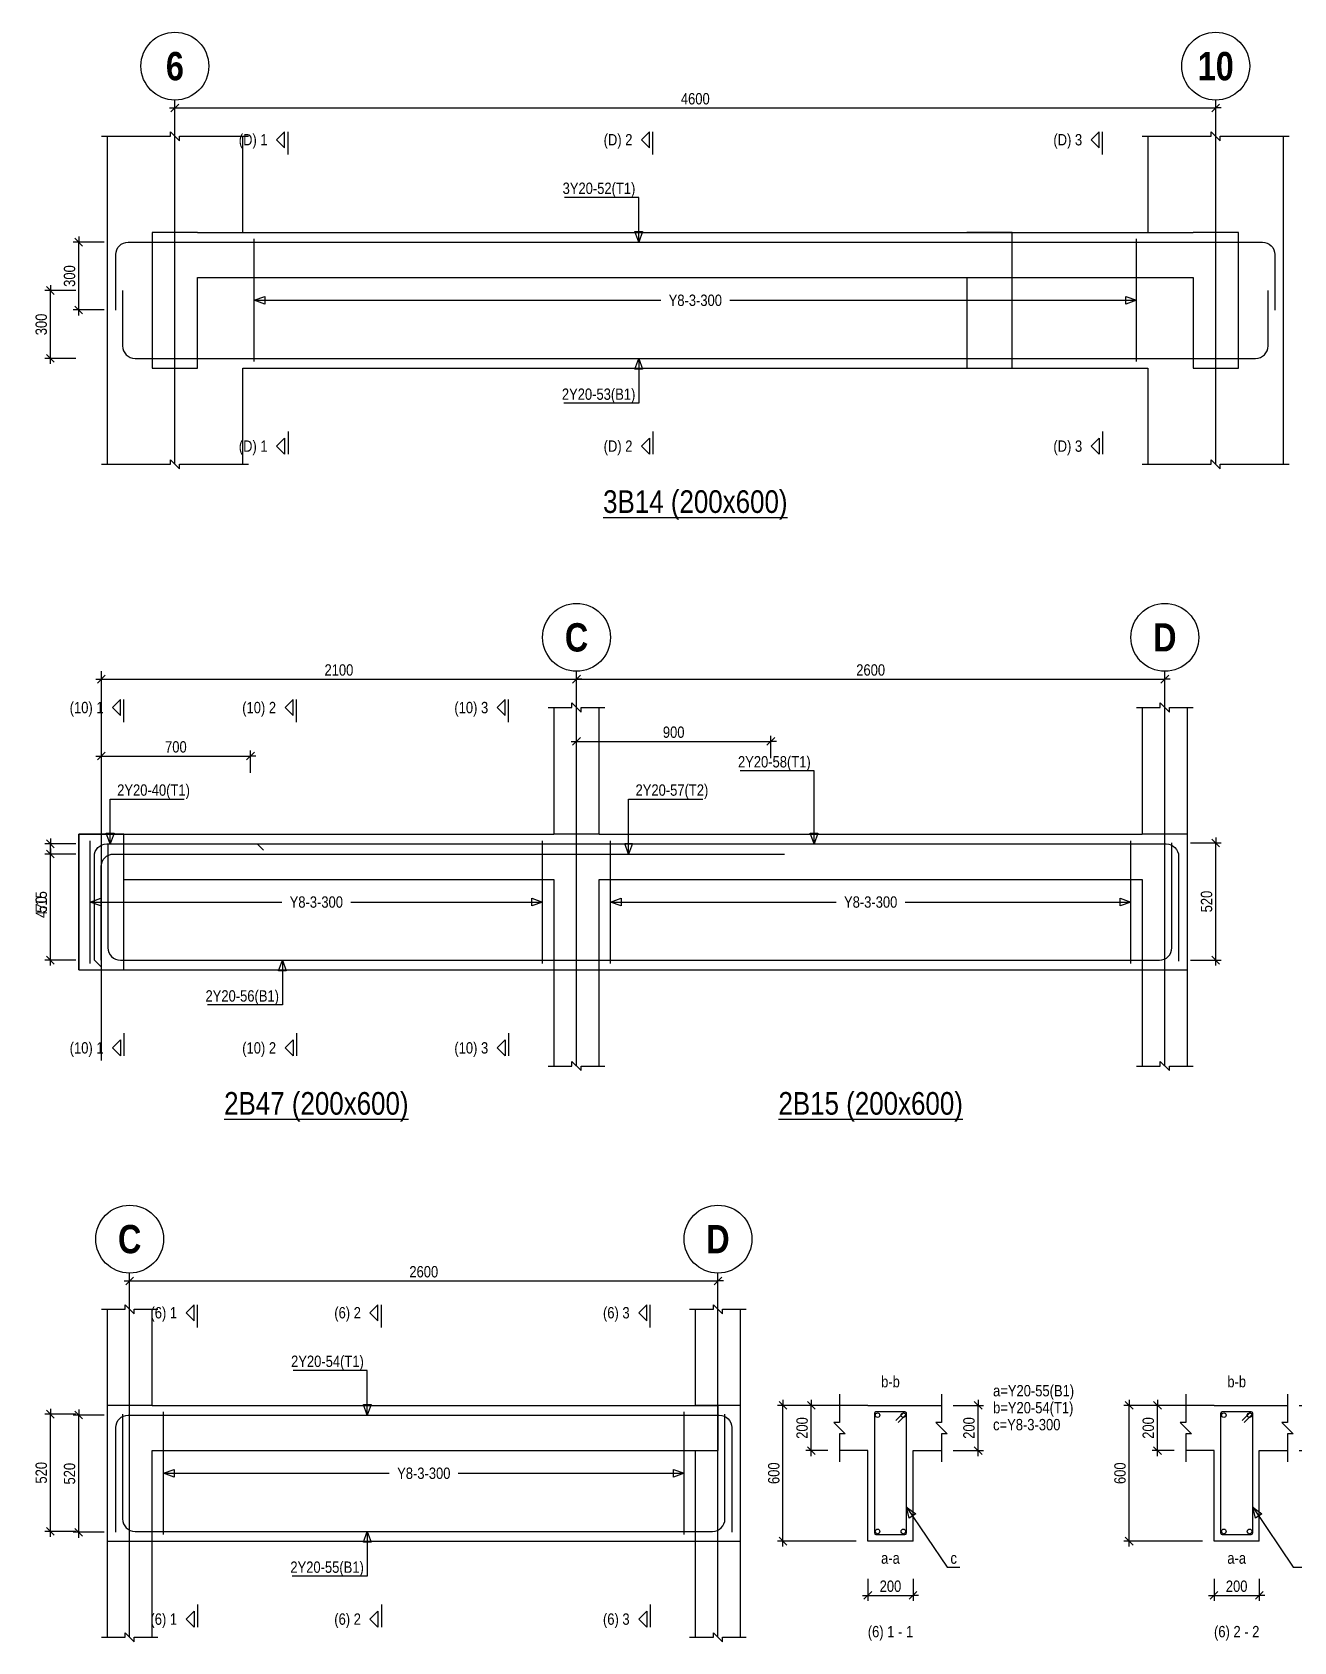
# Model space of a CAD drawing. Extents: x 0 to 206258, y -403073 to 0.
# Drawn here: x 12479 to 23630, y -278644 to -264414 of the extents above; entities that cross this region are included whole.
import ezdxf
from ezdxf.enums import TextEntityAlignment as Align
from ezdxf.lldxf.tags import DXFTag

# ---------------------------------------------------------------- set-up
doc = ezdxf.new("R2010")
doc.units = 0
doc.header["$LTSCALE"] = 1000
for name, color, linetype in [('Axis Circle(Dir 2)', 150, 'Continuous'), ('Axis Label(Dir 1)', 7, 'Continuous'), ('Axis Line(Dir 2)', 150, 'CENTER2'), ('Break Line', 5, 'Continuous'), ('Dimension Line', 5, 'Continuous'), ('Front Elevation Line', 40, 'Continuous'), ('Leader Line', 5, 'Continuous'), ('Link Line', 3, 'Continuous'), ('Rebar Kink', 4, 'Continuous'), ('Rebar Label', 6, 'Continuous'), ('Rebar Line', 7, 'Continuous'), ('Section Label', 1, 'Continuous'), ('Section Line', 1, 'Continuous'), ('Top Rebar Label', 6, 'Continuous'), ('Top Rebar Line', 7, 'Continuous')]:
    doc.layers.add(name, color=color, linetype=linetype)
for name, color, linetype, true_color in [('Back Elevation Line', 191, 'HIDDEN2', 0xd4aaff), ('Beam Label(D)', 94, 'Continuous', 0x008100), ('Beam Line(D)', 112, 'Continuous', 0x00bd5e), ('Link Label', 94, 'Continuous', 0x008100)]:
    doc.layers.add(name, color=color, linetype=linetype, true_color=true_color)
doc.styles.add('Axis Label(Dir 1)', font='ARIALNB.TTF', dxfattribs={"height": 250})
doc.styles.add('Beam Label(D)', font='ARIALN.TTF', dxfattribs={"height": 200})
doc.styles.add('Dimension Text', font='ARIALN.TTF', dxfattribs={"height": 100})
doc.styles.add('Link Label', font='ARIALN.TTF', dxfattribs={"height": 100})
doc.styles.add('Rebar Label', font='ARIALN.TTF', dxfattribs={"height": 100})
doc.styles.add('Section Label', font='ARIALN.TTF', dxfattribs={"height": 100})
doc.styles.add('Top Rebar Label', font='ARIALN.TTF', dxfattribs={"height": 100})
tags = doc.linetypes.add('CENTER2', pattern=[1.125, 0.75, -0.125, 0.125, -0.125]).pattern_tags.tags
tags[10:11] = [DXFTag(74, 4), DXFTag(75, 0), DXFTag(340, '0'), DXFTag(46, 0.0), DXFTag(50, 0.0), DXFTag(44, 0.0), DXFTag(45, 0.0)]
tags[8:9] = [DXFTag(74, 4), DXFTag(75, 0), DXFTag(340, '0'), DXFTag(46, 0.0), DXFTag(50, 0.0), DXFTag(44, 0.0), DXFTag(45, 0.0)]
tags[6:7] = [DXFTag(74, 4), DXFTag(75, 0), DXFTag(340, '0'), DXFTag(46, 0.0), DXFTag(50, 0.0), DXFTag(44, 0.0), DXFTag(45, 0.0)]
tags[4:5] = [DXFTag(74, 4), DXFTag(75, 0), DXFTag(340, '0'), DXFTag(46, 0.0), DXFTag(50, 0.0), DXFTag(44, 0.0), DXFTag(45, 0.0)]
tags = doc.linetypes.add('HIDDEN2', pattern=[0.1875, 0.125, -0.0625]).pattern_tags.tags
tags[6:7] = [DXFTag(74, 4), DXFTag(75, 0), DXFTag(340, '0'), DXFTag(46, 0.0), DXFTag(50, 0.0), DXFTag(44, 0.0), DXFTag(45, 0.0)]
tags[4:5] = [DXFTag(74, 4), DXFTag(75, 0), DXFTag(340, '0'), DXFTag(46, 0.0), DXFTag(50, 0.0), DXFTag(44, 0.0), DXFTag(45, 0.0)]
doc.dimstyles.new('BEAM', dxfattribs={"dimtxt": 100, "dimasz": 30, "dimexe": 48.3, "dimexo": 103.5, "dimgap": 30, "dimtad": 1, "dimtoh": 1, "dimdec": 1, "dimlfac": 0.5, "dimdsep": 46, "dimtxsty": 'Dimension Text', "dimblk": 'PCDIM_TICK', "dimcen": 0.09, "dimclrd": 5, "dimclre": 5, "dimclrt": 5, "dimadec": 1, "dimazin": 0, "dimtp": 1, "dimtm": 1, "dimtfac": 1, "dimtdec": 4, "dimtofl": 0, "dimtmove": 0, "dimatfit": 3, "dimfxl": 1, "dimtolj": 1, "dimtzin": 0, "dimarcsym": 0})

# ---------------------------------------------------------------- blocks, each defined once
blk = doc.blocks.new('PCDIM_TICK')
at = {"layer": 'Dimension Line', "color": 0, "transparency": 33554687}
for p, q in [((1.15, 1.15), (-1.15, -1.15)), ((1.61, 0), (0, 0))]:
    blk.add_line(p, q, dxfattribs=at)
blk = doc.blocks.new('*U3389')
at = {"layer": 'Dimension Line', "color": 5, "true_color": 0x0000ff, "transparency": 16777216}
for p, q in [((13115, -266270), (12842, -266270)), ((12890, -266870), (12890, -266270)), ((13115, -266870), (12842, -266870))]:
    blk.add_line(p, q, dxfattribs=at)
at = {"layer": 'Dimension Line', "color": 5, "true_color": 0x0000ff, "transparency": 16777216, "xscale": 30, "yscale": 30}
for p, rotation in [((12890, -266270), 89.99999999999447), ((12890, -266870), 269.9999999999834)]:
    blk.add_blockref('PCDIM_TICK', p, dxfattribs=dict(at, rotation=rotation))
at = {"layer": 'Dimension Line', "color": 5, "true_color": 0x0000ff, "transparency": 16777216, "insert": (12860, -266570), "char_height": 100, "width": 181.5, "attachment_point": 8, "rotation": 90, "style": 'Dimension Text'}
blk.add_mtext('300', dxfattribs=at)
blk = doc.blocks.new('*U3390')
at = {"layer": 'Dimension Line', "color": 5, "true_color": 0x0000ff, "transparency": 16777216}
for p, q in [((12865, -266698), (12592, -266698)), ((12640, -267298), (12640, -266698)), ((12865, -267298), (12592, -267298))]:
    blk.add_line(p, q, dxfattribs=at)
at = {"layer": 'Dimension Line', "color": 5, "true_color": 0x0000ff, "transparency": 16777216, "xscale": 30, "yscale": 30}
for p, rotation in [((12640, -266698), 89.99999999999447), ((12640, -267298), 269.9999999999834)]:
    blk.add_blockref('PCDIM_TICK', p, dxfattribs=dict(at, rotation=rotation))
at = {"layer": 'Dimension Line', "color": 5, "true_color": 0x0000ff, "transparency": 16777216, "insert": (12610, -266998), "char_height": 100, "width": 181.5, "attachment_point": 8, "rotation": 90, "style": 'Dimension Text'}
blk.add_mtext('300', dxfattribs=at)
blk = doc.blocks.new('*U3391')
at = {"layer": 'Dimension Line', "color": 5, "true_color": 0x0000ff, "transparency": 16777216}
for p, q in [((13740, -265231), (13740, -265036)), ((13740, -265084), (22940, -265084)), ((22940, -265231), (22940, -265036))]:
    blk.add_line(p, q, dxfattribs=at)
at = {"layer": 'Dimension Line', "color": 5, "true_color": 0x0000ff, "transparency": 16777216, "xscale": 30, "yscale": 30, "rotation": 180.0000000000004}
blk.add_blockref('PCDIM_TICK', (13740, -265084), dxfattribs=at)
at = {"layer": 'Dimension Line', "color": 5, "true_color": 0x0000ff, "transparency": 16777216, "xscale": 30, "yscale": 30}
blk.add_blockref('PCDIM_TICK', (22940, -265084), dxfattribs=at)
at = {"layer": 'Dimension Line', "color": 5, "true_color": 0x0000ff, "transparency": 16777216, "insert": (18340, -265054), "char_height": 100, "width": 249.2, "attachment_point": 8, "style": 'Dimension Text'}
blk.add_mtext('4600', dxfattribs=at)
blk = doc.blocks.new('*U3429')
at = {"layer": 'Dimension Line', "color": 5, "true_color": 0x0000ff, "transparency": 16777216}
for p, q in [((13090, -270961), (13090, -270766)), ((14408, -270961), (14408, -270766)), ((13090, -270814), (14408, -270814))]:
    blk.add_line(p, q, dxfattribs=at)
at = {"layer": 'Dimension Line', "color": 5, "true_color": 0x0000ff, "transparency": 16777216, "xscale": 30, "yscale": 30, "rotation": 180.0000000000004}
blk.add_blockref('PCDIM_TICK', (13090, -270814), dxfattribs=at)
at = {"layer": 'Dimension Line', "color": 5, "true_color": 0x0000ff, "transparency": 16777216, "xscale": 30, "yscale": 30}
blk.add_blockref('PCDIM_TICK', (14408, -270814), dxfattribs=at)
at = {"layer": 'Dimension Line', "color": 5, "true_color": 0x0000ff, "transparency": 16777216, "insert": (13749, -270784), "char_height": 100, "width": 180.83, "attachment_point": 8, "style": 'Dimension Text'}
blk.add_mtext('700', dxfattribs=at)
blk = doc.blocks.new('*U3430')
at = {"layer": 'Dimension Line', "color": 5, "true_color": 0x0000ff, "transparency": 16777216}
for p, q in [((12865, -271590), (12592, -271590)), ((12640, -272618), (12640, -271590)), ((12865, -272618), (12592, -272618))]:
    blk.add_line(p, q, dxfattribs=at)
at = {"layer": 'Dimension Line', "color": 5, "true_color": 0x0000ff, "transparency": 16777216, "xscale": 30, "yscale": 30}
for p, rotation in [((12640, -271590), 89.99999999999447), ((12640, -272618), 269.9999999999834)]:
    blk.add_blockref('PCDIM_TICK', p, dxfattribs=dict(at, rotation=rotation))
at = {"layer": 'Dimension Line', "color": 5, "true_color": 0x0000ff, "transparency": 16777216, "insert": (12610, -272104), "char_height": 100, "width": 182.37, "attachment_point": 8, "rotation": 90, "style": 'Dimension Text'}
blk.add_mtext('515', dxfattribs=at)
blk = doc.blocks.new('*U3431')
at = {"layer": 'Dimension Line', "color": 5, "true_color": 0x0000ff, "transparency": 16777216}
for p, q in [((13090, -270281), (13090, -270086)), ((13090, -270134), (17290, -270134)), ((17290, -270281), (17290, -270086))]:
    blk.add_line(p, q, dxfattribs=at)
at = {"layer": 'Dimension Line', "color": 5, "true_color": 0x0000ff, "transparency": 16777216, "xscale": 30, "yscale": 30, "rotation": 180.0000000000004}
blk.add_blockref('PCDIM_TICK', (13090, -270134), dxfattribs=at)
at = {"layer": 'Dimension Line', "color": 5, "true_color": 0x0000ff, "transparency": 16777216, "xscale": 30, "yscale": 30}
blk.add_blockref('PCDIM_TICK', (17290, -270134), dxfattribs=at)
at = {"layer": 'Dimension Line', "color": 5, "true_color": 0x0000ff, "transparency": 16777216, "insert": (15190, -270104), "char_height": 100, "width": 247.25, "attachment_point": 8, "style": 'Dimension Text'}
blk.add_mtext('2100', dxfattribs=at)
blk = doc.blocks.new('*U3441')
at = {"layer": 'Dimension Line', "color": 5, "true_color": 0x0000ff, "transparency": 16777216}
for p, q in [((17290, -270831), (17290, -270636)), ((19008, -270831), (19008, -270636)), ((17290, -270684), (19008, -270684))]:
    blk.add_line(p, q, dxfattribs=at)
at = {"layer": 'Dimension Line', "color": 5, "true_color": 0x0000ff, "transparency": 16777216, "xscale": 30, "yscale": 30, "rotation": 180.0000000000004}
blk.add_blockref('PCDIM_TICK', (17290, -270684), dxfattribs=at)
at = {"layer": 'Dimension Line', "color": 5, "true_color": 0x0000ff, "transparency": 16777216, "xscale": 30, "yscale": 30}
blk.add_blockref('PCDIM_TICK', (19008, -270684), dxfattribs=at)
at = {"layer": 'Dimension Line', "color": 5, "true_color": 0x0000ff, "transparency": 16777216, "insert": (18149, -270654), "char_height": 100, "width": 181.5, "attachment_point": 8, "style": 'Dimension Text'}
blk.add_mtext('900', dxfattribs=at)
blk = doc.blocks.new('*U3442')
at = {"layer": 'Dimension Line', "color": 5, "true_color": 0x0000ff, "transparency": 16777216}
for p, q in [((12865, -271680), (12592, -271680)), ((12640, -272618), (12640, -271680)), ((12865, -272618), (12592, -272618))]:
    blk.add_line(p, q, dxfattribs=at)
at = {"layer": 'Dimension Line', "color": 5, "true_color": 0x0000ff, "transparency": 16777216, "xscale": 30, "yscale": 30}
for p, rotation in [((12640, -271680), 89.99999999999447), ((12640, -272618), 269.9999999999834)]:
    blk.add_blockref('PCDIM_TICK', p, dxfattribs=dict(at, rotation=rotation))
at = {"layer": 'Dimension Line', "color": 5, "true_color": 0x0000ff, "transparency": 16777216, "insert": (12610, -272149), "char_height": 100, "width": 184.72, "attachment_point": 8, "rotation": 90, "style": 'Dimension Text'}
blk.add_mtext('470', dxfattribs=at)
blk = doc.blocks.new('*U3443')
at = {"layer": 'Dimension Line', "color": 5, "true_color": 0x0000ff, "transparency": 16777216}
for p, q in [((22716, -271582), (22988, -271582)), ((22940, -272618), (22940, -271582)), ((22716, -272618), (22988, -272618))]:
    blk.add_line(p, q, dxfattribs=at)
at = {"layer": 'Dimension Line', "color": 5, "true_color": 0x0000ff, "transparency": 16777216, "xscale": 30, "yscale": 30}
for p, rotation in [((22940, -271582), 89.99999999999447), ((22940, -272618), 269.9999999999834)]:
    blk.add_blockref('PCDIM_TICK', p, dxfattribs=dict(at, rotation=rotation))
at = {"layer": 'Dimension Line', "color": 5, "true_color": 0x0000ff, "transparency": 16777216, "insert": (22910, -272100), "char_height": 100, "width": 181.5, "attachment_point": 8, "rotation": 90, "style": 'Dimension Text'}
blk.add_mtext('520', dxfattribs=at)
blk = doc.blocks.new('*U3444')
at = {"layer": 'Dimension Line', "color": 5, "true_color": 0x0000ff, "transparency": 16777216}
for p, q in [((17290, -270281), (17290, -270086)), ((17290, -270134), (22490, -270134)), ((22490, -270281), (22490, -270086))]:
    blk.add_line(p, q, dxfattribs=at)
at = {"layer": 'Dimension Line', "color": 5, "true_color": 0x0000ff, "transparency": 16777216, "xscale": 30, "yscale": 30, "rotation": 180.0000000000004}
blk.add_blockref('PCDIM_TICK', (17290, -270134), dxfattribs=at)
at = {"layer": 'Dimension Line', "color": 5, "true_color": 0x0000ff, "transparency": 16777216, "xscale": 30, "yscale": 30}
blk.add_blockref('PCDIM_TICK', (22490, -270134), dxfattribs=at)
at = {"layer": 'Dimension Line', "color": 5, "true_color": 0x0000ff, "transparency": 16777216, "insert": (19890, -270104), "char_height": 100, "width": 247.25, "attachment_point": 8, "style": 'Dimension Text'}
blk.add_mtext('2600', dxfattribs=at)
blk = doc.blocks.new('*U3477')
at = {"layer": 'Dimension Line', "color": 5, "true_color": 0x0000ff, "transparency": 16777216}
for p, q in [((13115, -276640), (12842, -276640)), ((12890, -277676), (12890, -276640)), ((13115, -277676), (12842, -277676))]:
    blk.add_line(p, q, dxfattribs=at)
at = {"layer": 'Dimension Line', "color": 5, "true_color": 0x0000ff, "transparency": 16777216, "xscale": 30, "yscale": 30}
for p, rotation in [((12890, -276640), 89.99999999999447), ((12890, -277676), 269.9999999999834)]:
    blk.add_blockref('PCDIM_TICK', p, dxfattribs=dict(at, rotation=rotation))
at = {"layer": 'Dimension Line', "color": 5, "true_color": 0x0000ff, "transparency": 16777216, "insert": (12860, -277158), "char_height": 100, "width": 181.5, "attachment_point": 8, "rotation": 90, "style": 'Dimension Text'}
blk.add_mtext('520', dxfattribs=at)
blk = doc.blocks.new('*U3478')
at = {"layer": 'Dimension Line', "color": 5, "true_color": 0x0000ff, "transparency": 16777216}
for p, q in [((12865, -276632), (12592, -276632)), ((12640, -277668), (12640, -276632)), ((12865, -277668), (12592, -277668))]:
    blk.add_line(p, q, dxfattribs=at)
at = {"layer": 'Dimension Line', "color": 5, "true_color": 0x0000ff, "transparency": 16777216, "xscale": 30, "yscale": 30}
for p, rotation in [((12640, -276632), 89.99999999999447), ((12640, -277668), 269.9999999999834)]:
    blk.add_blockref('PCDIM_TICK', p, dxfattribs=dict(at, rotation=rotation))
at = {"layer": 'Dimension Line', "color": 5, "true_color": 0x0000ff, "transparency": 16777216, "insert": (12610, -277150), "char_height": 100, "width": 181.5, "attachment_point": 8, "rotation": 90, "style": 'Dimension Text'}
blk.add_mtext('520', dxfattribs=at)
blk = doc.blocks.new('*U3479')
at = {"layer": 'Dimension Line', "color": 5, "true_color": 0x0000ff, "transparency": 16777216}
for p, q in [((13340, -275601), (13340, -275406)), ((13340, -275454), (18540, -275454)), ((18540, -275601), (18540, -275406))]:
    blk.add_line(p, q, dxfattribs=at)
at = {"layer": 'Dimension Line', "color": 5, "true_color": 0x0000ff, "transparency": 16777216, "xscale": 30, "yscale": 30, "rotation": 180.0000000000004}
blk.add_blockref('PCDIM_TICK', (13340, -275454), dxfattribs=at)
at = {"layer": 'Dimension Line', "color": 5, "true_color": 0x0000ff, "transparency": 16777216, "xscale": 30, "yscale": 30}
blk.add_blockref('PCDIM_TICK', (18540, -275454), dxfattribs=at)
at = {"layer": 'Dimension Line', "color": 5, "true_color": 0x0000ff, "transparency": 16777216, "insert": (15940, -275424), "char_height": 100, "width": 247.25, "attachment_point": 8, "style": 'Dimension Text'}
blk.add_mtext('2600', dxfattribs=at)
blk = doc.blocks.new('*U3480')
at = {"layer": 'Dimension Line', "color": 5, "true_color": 0x0000ff, "transparency": 16777216}
for p, q in [((20619, -276554), (20888, -276554)), ((20840, -276954), (20840, -276554)), ((20619, -276954), (20888, -276954))]:
    blk.add_line(p, q, dxfattribs=at)
at = {"layer": 'Dimension Line', "color": 5, "true_color": 0x0000ff, "transparency": 16777216, "xscale": 30, "yscale": 30}
for p, rotation in [((20840, -276554), 89.99999999999447), ((20840, -276954), 269.9999999999834)]:
    blk.add_blockref('PCDIM_TICK', p, dxfattribs=dict(at, rotation=rotation))
at = {"layer": 'Dimension Line', "color": 5, "true_color": 0x0000ff, "transparency": 16777216, "insert": (20810, -276754), "char_height": 100, "width": 182.77, "attachment_point": 8, "rotation": 90, "style": 'Dimension Text'}
blk.add_mtext('200', dxfattribs=at)
blk = doc.blocks.new('*U3481')
at = {"layer": 'Dimension Line', "color": 5, "true_color": 0x0000ff, "transparency": 16777216}
for p, q in [((19512, -276554), (19317, -276554)), ((19365, -276954), (19365, -276554)), ((19512, -276954), (19317, -276954))]:
    blk.add_line(p, q, dxfattribs=at)
at = {"layer": 'Dimension Line', "color": 5, "true_color": 0x0000ff, "transparency": 16777216, "xscale": 30, "yscale": 30}
for p, rotation in [((19365, -276554), 89.99999999999447), ((19365, -276954), 269.9999999999834)]:
    blk.add_blockref('PCDIM_TICK', p, dxfattribs=dict(at, rotation=rotation))
at = {"layer": 'Dimension Line', "color": 5, "true_color": 0x0000ff, "transparency": 16777216, "insert": (19335, -276754), "char_height": 100, "width": 182.77, "attachment_point": 8, "rotation": 90, "style": 'Dimension Text'}
blk.add_mtext('200', dxfattribs=at)
blk = doc.blocks.new('*U3482')
at = {"layer": 'Dimension Line', "color": 5, "true_color": 0x0000ff, "transparency": 16777216}
for p, q in [((19762, -276554), (19067, -276554)), ((19115, -277754), (19115, -276554)), ((19762, -277754), (19067, -277754))]:
    blk.add_line(p, q, dxfattribs=at)
at = {"layer": 'Dimension Line', "color": 5, "true_color": 0x0000ff, "transparency": 16777216, "xscale": 30, "yscale": 30}
for p, rotation in [((19115, -276554), 89.99999999999447), ((19115, -277754), 269.9999999999834)]:
    blk.add_blockref('PCDIM_TICK', p, dxfattribs=dict(at, rotation=rotation))
at = {"layer": 'Dimension Line', "color": 5, "true_color": 0x0000ff, "transparency": 16777216, "insert": (19085, -277154), "char_height": 100, "width": 181.97, "attachment_point": 8, "rotation": 90, "style": 'Dimension Text'}
blk.add_mtext('600', dxfattribs=at)
blk = doc.blocks.new('*U3483')
at = {"layer": 'Dimension Line', "color": 5, "true_color": 0x0000ff, "transparency": 16777216}
for p, q in [((19865, -278088), (19865, -278283)), ((20265, -278088), (20265, -278283)), ((19865, -278234), (20265, -278234))]:
    blk.add_line(p, q, dxfattribs=at)
at = {"layer": 'Dimension Line', "color": 5, "true_color": 0x0000ff, "transparency": 16777216, "xscale": 30, "yscale": 30, "rotation": 180.0000000000004}
blk.add_blockref('PCDIM_TICK', (19865, -278234), dxfattribs=at)
at = {"layer": 'Dimension Line', "color": 5, "true_color": 0x0000ff, "transparency": 16777216, "xscale": 30, "yscale": 30}
blk.add_blockref('PCDIM_TICK', (20265, -278234), dxfattribs=at)
at = {"layer": 'Dimension Line', "color": 5, "true_color": 0x0000ff, "transparency": 16777216, "insert": (20065, -278204), "char_height": 100, "width": 182.77, "attachment_point": 8, "style": 'Dimension Text'}
blk.add_mtext('200', dxfattribs=at)
blk = doc.blocks.new('*U3484')
at = {"layer": 'Dimension Line', "color": 5, "true_color": 0x0000ff, "transparency": 16777216}
for p, q in [((23679, -276554), (23949, -276554)), ((23900, -276954), (23900, -276554)), ((23679, -276954), (23949, -276954))]:
    blk.add_line(p, q, dxfattribs=at)
at = {"layer": 'Dimension Line', "color": 5, "true_color": 0x0000ff, "transparency": 16777216, "xscale": 30, "yscale": 30}
for p, rotation in [((23900, -276554), 89.99999999999447), ((23900, -276954), 269.9999999999834)]:
    blk.add_blockref('PCDIM_TICK', p, dxfattribs=dict(at, rotation=rotation))
at = {"layer": 'Dimension Line', "color": 5, "true_color": 0x0000ff, "transparency": 16777216, "insert": (23870, -276754), "char_height": 100, "width": 182.77, "attachment_point": 8, "rotation": 90, "style": 'Dimension Text'}
blk.add_mtext('200', dxfattribs=at)
blk = doc.blocks.new('*U3485')
at = {"layer": 'Dimension Line', "color": 5, "true_color": 0x0000ff, "transparency": 16777216}
for p, q in [((22572, -276554), (22377, -276554)), ((22425, -276954), (22425, -276554)), ((22572, -276954), (22377, -276954))]:
    blk.add_line(p, q, dxfattribs=at)
at = {"layer": 'Dimension Line', "color": 5, "true_color": 0x0000ff, "transparency": 16777216, "xscale": 30, "yscale": 30}
for p, rotation in [((22425, -276554), 89.99999999999447), ((22425, -276954), 269.9999999999834)]:
    blk.add_blockref('PCDIM_TICK', p, dxfattribs=dict(at, rotation=rotation))
at = {"layer": 'Dimension Line', "color": 5, "true_color": 0x0000ff, "transparency": 16777216, "insert": (22395, -276754), "char_height": 100, "width": 182.77, "attachment_point": 8, "rotation": 90, "style": 'Dimension Text'}
blk.add_mtext('200', dxfattribs=at)
blk = doc.blocks.new('*U3486')
at = {"layer": 'Dimension Line', "color": 5, "true_color": 0x0000ff, "transparency": 16777216}
for p, q in [((22822, -276554), (22127, -276554)), ((22175, -277754), (22175, -276554)), ((22822, -277754), (22127, -277754))]:
    blk.add_line(p, q, dxfattribs=at)
at = {"layer": 'Dimension Line', "color": 5, "true_color": 0x0000ff, "transparency": 16777216, "xscale": 30, "yscale": 30}
for p, rotation in [((22175, -276554), 89.99999999999447), ((22175, -277754), 269.9999999999834)]:
    blk.add_blockref('PCDIM_TICK', p, dxfattribs=dict(at, rotation=rotation))
at = {"layer": 'Dimension Line', "color": 5, "true_color": 0x0000ff, "transparency": 16777216, "insert": (22145, -277154), "char_height": 100, "width": 181.97, "attachment_point": 8, "rotation": 90, "style": 'Dimension Text'}
blk.add_mtext('600', dxfattribs=at)
blk = doc.blocks.new('*U3487')
at = {"layer": 'Dimension Line', "color": 5, "true_color": 0x0000ff, "transparency": 16777216}
for p, q in [((22925, -278088), (22925, -278283)), ((23325, -278088), (23325, -278283)), ((22925, -278234), (23325, -278234))]:
    blk.add_line(p, q, dxfattribs=at)
at = {"layer": 'Dimension Line', "color": 5, "true_color": 0x0000ff, "transparency": 16777216, "xscale": 30, "yscale": 30, "rotation": 180.0000000000004}
blk.add_blockref('PCDIM_TICK', (22925, -278234), dxfattribs=at)
at = {"layer": 'Dimension Line', "color": 5, "true_color": 0x0000ff, "transparency": 16777216, "xscale": 30, "yscale": 30}
blk.add_blockref('PCDIM_TICK', (23325, -278234), dxfattribs=at)
at = {"layer": 'Dimension Line', "color": 5, "true_color": 0x0000ff, "transparency": 16777216, "insert": (23125, -278204), "char_height": 100, "width": 182.77, "attachment_point": 8, "style": 'Dimension Text'}
blk.add_mtext('200', dxfattribs=at)

msp = doc.modelspace()

# ---------------------------------------------------------------- linework, layer by layer
at = {"layer": 'Axis Circle(Dir 2)', "transparency": 33554687}
for centre in [(13740.146, -264714.284), (22940.146, -264714.284), (17290.146, -269764.284), (22490.146, -269764.284), (13340.146, -275084.284), (18540.146, -275084.284)]:
    msp.add_circle(centre, 300, dxfattribs=at)
at = {"layer": 'Axis Line(Dir 2)', "transparency": 33554687}
for points in [[(13740.146, -268234.284), (13740.146, -265014.284)], [(22940.146, -268234.284), (22940.146, -265014.284)], [(13090.146, -273504.284), (13090.146, -270064.284)], [(17290.146, -273554.284), (17290.146, -270064.284)], [(22490.146, -273554.284), (22490.146, -270064.284)], [(13340.146, -278604.284), (13340.146, -275384.284)], [(18540.146, -278604.284), (18540.146, -275384.284)]]:
    msp.add_lwpolyline(points, dxfattribs=at)
at = {"layer": 'Back Elevation Line', "transparency": 33554687}
for points in [[(13940.146, -266184.284), (13540.146, -266184.284)], [(13540.146, -266184.284), (13540.146, -267384.284)], [(13940.146, -266184.284), (20740.146, -266184.284)], [(21140.146, -266184.284), (20740.146, -266184.284)], [(21140.146, -267384.284), (21140.146, -266184.284)], [(13940.146, -267384.284), (13940.146, -266584.284)], [(13940.146, -266584.284), (20740.146, -266584.284)], [(20740.146, -266584.284), (20740.146, -267384.284)], [(13540.146, -267384.284), (13940.146, -267384.284)], [(20740.146, -267384.284), (21140.146, -267384.284)], [(13290.146, -271504.284), (12890.146, -271504.284)], [(12890.146, -271504.284), (12890.146, -272704.284)], [(13290.146, -271504.284), (17090.146, -271504.284)], [(17490.146, -271504.284), (17090.146, -271504.284)], [(17490.146, -271504.284), (22290.146, -271504.284)], [(22690.146, -271504.284), (22290.146, -271504.284)], [(22690.146, -272704.284), (22690.146, -271504.284)], [(13290.146, -272704.284), (13290.146, -271904.284)], [(13290.146, -271904.284), (17090.146, -271904.284)], [(17090.146, -271904.284), (17090.146, -272704.284)], [(17490.146, -272704.284), (17490.146, -271904.284)], [(17490.146, -271904.284), (22290.146, -271904.284)], [(22290.146, -271904.284), (22290.146, -272704.284)], [(12890.146, -272704.284), (13290.146, -272704.284)], [(17090.146, -272704.284), (17490.146, -272704.284)], [(22290.146, -272704.284), (22690.146, -272704.284)], [(13540.146, -276554.284), (13140.146, -276554.284)], [(13140.146, -276554.284), (13140.146, -277754.284)], [(13540.146, -276554.284), (18540.146, -276554.284), (18540.146, -276954.284)], [(13540.146, -277754.284), (13540.146, -276954.284)], [(13540.146, -276954.284), (18540.146, -276954.284)], [(13140.146, -277754.284), (13540.146, -277754.284)]]:
    msp.add_lwpolyline(points, dxfattribs=at)
at = {"layer": 'Beam Line(D)', "transparency": 33554687}
for points in [[(13140.146, -265334.284), (13140.146, -266184.284)], [(14340.146, -266184.284), (14340.146, -265334.284)], [(22340.146, -265334.284), (22340.146, -266184.284)], [(23540.146, -266184.284), (23540.146, -265334.284)], [(13140.146, -266184.284), (13140.146, -268234.284)], [(14340.146, -266184.284), (22340.146, -266184.284)], [(23540.146, -268234.284), (23540.146, -266184.284)], [(14340.146, -268234.284), (14340.146, -267384.284)], [(14340.146, -267384.284), (22340.146, -267384.284)], [(22340.146, -267384.284), (22340.146, -268234.284)], [(17090.146, -270384.284), (17090.146, -271504.284)], [(17490.146, -271504.284), (17490.146, -270384.284)], [(22290.146, -270384.284), (22290.146, -271504.284)], [(22690.146, -271504.284), (22690.146, -270384.284)], [(12890.146, -271504.284), (17090.146, -271504.284)], [(12890.146, -272704.284), (12890.146, -271504.284)], [(17490.146, -271504.284), (22290.146, -271504.284)], [(22690.146, -273554.284), (22690.146, -271504.284)], [(12890.146, -272704.284), (17090.146, -272704.284)], [(17090.146, -272704.284), (17090.146, -273554.284)], [(17490.146, -273554.284), (17490.146, -272704.284)], [(17490.146, -272704.284), (22290.146, -272704.284)], [(22290.146, -272704.284), (22290.146, -273554.284)], [(13140.146, -275704.284), (13140.146, -276554.284)], [(13540.146, -276554.284), (13540.146, -275704.284)], [(18340.146, -275704.284), (18340.146, -276554.284)], [(18740.146, -276554.284), (18740.146, -275704.284)], [(13140.146, -276554.284), (13140.146, -278604.284)], [(13540.146, -276554.284), (18340.146, -276554.284)], [(18740.146, -278604.284), (18740.146, -276554.284)], [(19865.146, -276554.284), (19615.146, -276554.284)], [(19865.146, -276554.284), (20265.146, -276554.284)], [(19865.146, -276554.284), (19865.146, -276554.284)], [(20265.146, -276554.284), (20265.146, -276554.284)], [(20265.146, -276554.284), (20515.146, -276554.284)], [(22925.384, -276554.284), (22675.384, -276554.284)], [(22925.384, -276554.284), (23325.384, -276554.284)], [(22925.384, -276554.284), (22925.384, -276554.284)], [(23325.384, -276554.284), (23325.384, -276554.284)], [(23325.384, -276554.284), (23575.384, -276554.284)], [(20265.146, -277754.284), (19865.146, -277754.284), (19865.146, -276954.284), (19615.146, -276954.284)], [(20265.146, -277754.284), (20265.146, -276954.284), (20515.146, -276954.284)], [(23325.384, -277754.284), (22925.384, -277754.284), (22925.384, -276954.284), (22675.384, -276954.284)], [(23325.384, -277754.284), (23325.384, -276954.284), (23575.384, -276954.284)], [(13540.146, -278604.284), (13540.146, -277754.284)], [(13540.146, -277754.284), (18340.146, -277754.284)], [(18340.146, -277754.284), (18340.146, -278604.284)]]:
    msp.add_lwpolyline(points, dxfattribs=at)
at = {"layer": 'Break Line', "transparency": 33554687}
for points in [[(13090.146, -265334.284), (13700.146, -265334.284), (13700.146, -265294.284), (13780.146, -265374.284), (13780.146, -265334.284), (14390.146, -265334.284)], [(22290.146, -265334.284), (22900.146, -265334.284), (22900.146, -265294.284), (22980.146, -265374.284), (22980.146, -265334.284), (23590.146, -265334.284)], [(13090.146, -268234.284), (13700.146, -268234.284), (13700.146, -268194.284), (13780.146, -268274.284), (13780.146, -268234.284), (14390.146, -268234.284)], [(22290.146, -268234.284), (22900.146, -268234.284), (22900.146, -268194.284), (22980.146, -268274.284), (22980.146, -268234.284), (23590.146, -268234.284)], [(17040.146, -270384.284), (17250.146, -270384.284), (17250.146, -270344.284), (17330.146, -270424.284), (17330.146, -270384.284), (17540.146, -270384.284)], [(22240.146, -270384.284), (22450.146, -270384.284), (22450.146, -270344.284), (22530.146, -270424.284), (22530.146, -270384.284), (22740.146, -270384.284)], [(17040.146, -273554.284), (17250.146, -273554.284), (17250.146, -273514.284), (17330.146, -273594.284), (17330.146, -273554.284), (17540.146, -273554.284)], [(22240.146, -273554.284), (22450.146, -273554.284), (22450.146, -273514.284), (22530.146, -273594.284), (22530.146, -273554.284), (22740.146, -273554.284)], [(13090.146, -275704.284), (13300.146, -275704.284), (13300.146, -275664.284), (13380.146, -275744.284), (13380.146, -275704.284), (13590.146, -275704.284)], [(18290.146, -275704.284), (18500.146, -275704.284), (18500.146, -275664.284), (18580.146, -275744.284), (18580.146, -275704.284), (18790.146, -275704.284)], [(19615.146, -276454.284), (19615.146, -276704.284), (19565.146, -276704.284), (19665.146, -276804.284), (19615.146, -276804.284), (19615.146, -277054.284)], [(20515.146, -276454.284), (20515.146, -276704.284), (20465.146, -276704.284), (20565.146, -276804.284), (20515.146, -276804.284), (20515.146, -277054.284)], [(22675.384, -276454.284), (22675.384, -276704.284), (22625.384, -276704.284), (22725.384, -276804.284), (22675.384, -276804.284), (22675.384, -277054.284)], [(23575.384, -276454.284), (23575.384, -276704.284), (23525.384, -276704.284), (23625.384, -276804.284), (23575.384, -276804.284), (23575.384, -277054.284)], [(13090.146, -278604.284), (13300.146, -278604.284), (13300.146, -278564.284), (13380.146, -278644.284), (13380.146, -278604.284), (13590.146, -278604.284)], [(18290.146, -278604.284), (18500.146, -278604.284), (18500.146, -278564.284), (18580.146, -278644.284), (18580.146, -278604.284), (18790.146, -278604.284)]]:
    msp.add_lwpolyline(points, dxfattribs=at)
at = {"layer": 'Front Elevation Line', "transparency": 33554687}
for points in [[(13940.146, -266184.284), (13540.146, -266184.284)], [(13540.146, -266184.284), (13540.146, -267384.284)], [(13940.146, -266184.284), (22740.146, -266184.284)], [(23140.146, -266184.284), (22740.146, -266184.284)], [(23140.146, -267384.284), (23140.146, -266184.284)], [(13940.146, -267384.284), (13940.146, -266584.284)], [(13940.146, -266584.284), (22740.146, -266584.284)], [(22740.146, -266584.284), (22740.146, -267384.284)], [(13540.146, -267384.284), (13940.146, -267384.284)], [(22740.146, -267384.284), (23140.146, -267384.284)], [(13290.146, -271504.284), (12890.146, -271504.284)], [(12890.146, -271504.284), (12890.146, -272704.284)], [(13290.146, -272704.284), (13290.146, -271504.284)], [(12890.146, -272704.284), (13290.146, -272704.284)], [(13540.146, -276554.284), (13140.146, -276554.284)], [(13140.146, -276554.284), (13140.146, -277754.284)], [(13540.146, -276554.284), (18340.146, -276554.284)], [(18740.146, -276554.284), (18340.146, -276554.284)], [(18740.146, -277754.284), (18740.146, -276554.284)], [(13540.146, -277754.284), (13540.146, -276954.284)], [(13540.146, -276954.284), (18340.146, -276954.284)], [(18340.146, -276954.284), (18340.146, -277754.284)], [(13140.146, -277754.284), (13540.146, -277754.284)], [(18340.146, -277754.284), (18740.146, -277754.284)]]:
    msp.add_lwpolyline(points, dxfattribs=at)
at = {"layer": 'Leader Line', "transparency": 33554687}
for points in [[(17840.146, -266270.284), (17840.146, -265874.284), (17185.155, -265874.284)], [(17805.944, -266176.314), (17874.348, -266176.314), (17840.146, -266270.284), (17805.944, -266176.314)], [(14440.146, -266784.284), (14534.115, -266750.082), (14534.115, -266818.486), (14440.146, -266784.284), (18035.502, -266784.284)], [(18644.79, -266784.284), (22240.146, -266784.284), (22146.177, -266818.486), (22146.177, -266750.082), (22240.146, -266784.284)], [(17840.146, -267298.284), (17840.146, -267694.284), (17177.472, -267694.284)], [(17874.348, -267392.253), (17805.944, -267392.253), (17840.146, -267298.284), (17874.348, -267392.253)], [(19390.146, -271590.284), (19390.146, -270944.284), (18735.155, -270944.284)], [(13168.146, -271590.284), (13168.146, -271194.284), (13823.137, -271194.284)], [(17750.146, -271680.284), (17750.146, -271194.284), (18405.137, -271194.284)], [(13133.944, -271496.314), (13202.348, -271496.314), (13168.146, -271590.284), (13133.944, -271496.314)], [(19355.944, -271496.314), (19424.348, -271496.314), (19390.146, -271590.284), (19355.944, -271496.314)], [(17715.944, -271586.314), (17784.348, -271586.314), (17750.146, -271680.284), (17715.944, -271586.314)], [(12990.146, -272104.284), (13084.115, -272070.082), (13084.115, -272138.486), (12990.146, -272104.284), (14685.502, -272104.284)], [(15294.79, -272104.284), (16990.146, -272104.284), (16896.177, -272138.486), (16896.177, -272070.082), (16990.146, -272104.284)], [(17590.146, -272104.284), (17684.115, -272070.082), (17684.115, -272138.486), (17590.146, -272104.284), (19585.501, -272104.284)], [(20194.789, -272104.284), (22190.145, -272104.284), (22096.176, -272138.486), (22096.176, -272070.082), (22190.145, -272104.284)], [(14690.146, -272618.284), (14690.146, -273014.284), (14027.472, -273014.284)], [(14724.348, -272712.253), (14655.944, -272712.253), (14690.146, -272618.284), (14724.348, -272712.253)], [(15440.146, -276640.284), (15440.146, -276244.284), (14785.155, -276244.284)], [(15405.944, -276546.314), (15474.348, -276546.314), (15440.146, -276640.284), (15405.944, -276546.314)], [(13640.146, -277154.284), (13734.115, -277120.082), (13734.115, -277188.486), (13640.146, -277154.284), (15635.502, -277154.284)], [(16244.79, -277154.284), (18240.146, -277154.284), (18146.177, -277188.486), (18146.177, -277120.082), (18240.146, -277154.284)], [(20288.086, -277513.009), (20231.402, -277551.297), (20207.146, -277454.284), (20288.086, -277513.009)], [(20207.146, -277454.284), (20565.146, -277984.284), (20678.275, -277984.284)], [(23348.325, -277513.008), (23291.641, -277551.297), (23267.384, -277454.283), (23348.325, -277513.008)], [(23267.384, -277454.283), (23625.384, -277984.284), (23738.514, -277984.284)], [(15440.146, -277668.284), (15440.146, -278064.284), (14777.472, -278064.284)], [(15474.348, -277762.253), (15405.944, -277762.253), (15440.146, -277668.284), (15474.348, -277762.253)]]:
    msp.add_lwpolyline(points, dxfattribs=at)
at = {"layer": 'Link Line', "transparency": 33554687}
for p, q in [((14440.146, -267326.284), (14440.146, -266242.284)), ((22240.146, -267326.284), (22240.146, -266242.284)), ((12990.146, -272646.284), (12990.146, -271562.284)), ((16990.146, -272646.284), (16990.146, -271562.284)), ((17590.146, -272646.284), (17590.146, -271562.284)), ((22190.145, -272646.284), (22190.145, -271562.284)), ((13640.146, -277696.284), (13640.146, -276612.284)), ((18240.146, -277696.284), (18240.146, -276612.284))]:
    msp.add_line(p, q, dxfattribs=at)
for points in [[(20132.335, -276706.894), (20203.045, -276636.183, 0.668178638), (20193.146, -276612.284), (19937.146, -276612.284, 0.414213562), (19923.146, -276626.284), (19923.146, -277682.284, 0.414213562), (19937.146, -277696.284), (20193.146, -277696.284, 0.414213562), (20207.146, -277682.284), (20207.146, -276626.284, 0.668178638), (20183.246, -276616.384), (20112.536, -276687.095)], [(23192.573, -276706.894), (23263.284, -276636.183, 0.668178638), (23253.384, -276612.284), (22997.384, -276612.284, 0.414213562), (22983.384, -276626.284), (22983.384, -277682.284, 0.414213562), (22997.384, -277696.284), (23253.384, -277696.284, 0.414213562), (23267.384, -277682.284), (23267.384, -276626.284, 0.668178638), (23243.485, -276616.384), (23172.774, -276687.095)]]:
    msp.add_lwpolyline(points, format="xyb", dxfattribs=at)
at = {"layer": 'Rebar Kink', "transparency": 33554687}
for p, q in [((14524.714, -271646.852), (14468.146, -271590.284)), ((13084.714, -272674.852), (13028.146, -272618.284)), ((13084.714, -272674.852), (13028.146, -272618.284))]:
    msp.add_line(p, q, dxfattribs=at)
at = {"layer": 'Rebar Line', "transparency": 33554687}
for points in [[(13278.146, -266698.284), (13278.146, -267188.328, 0.414213562), (13388.102, -267298.284), (23292.19, -267298.284, 0.414213562), (23402.146, -267188.328), (23402.146, -266698.284)], [(13148.146, -271590.284), (13148.146, -272508.328, 0.414213562), (13258.102, -272618.284), (22442.19, -272618.284, 0.414213543), (22552.146, -272508.328), (22552.146, -271582.284)], [(13278.146, -276632.284), (13278.146, -277558.328, 0.414213562), (13388.102, -277668.284), (18492.19, -277668.284, 0.414213543), (18602.146, -277558.328), (18602.146, -276632.284)]]:
    msp.add_lwpolyline(points, format="xyb", dxfattribs=at)
for centre in [(19951.146, -276640.284), (20179.146, -276640.284), (23011.384, -276640.284), (23239.384, -276640.284), (19951.146, -277668.284), (20179.146, -277668.284), (23011.384, -277668.284), (23239.384, -277668.284)]:
    msp.add_circle(centre, 20, dxfattribs=at)
at = {"layer": 'Section Line', "transparency": 33554687}
for points in [[(14710.146, -265294.284), (14639.435, -265364.994), (14710.146, -265435.705), (14710.146, -265294.284)], [(14740.146, -265494.284), (14740.146, -265294.284)], [(17935.146, -265294.284), (17864.435, -265364.994), (17935.146, -265435.705), (17935.146, -265294.284)], [(17965.146, -265494.284), (17965.146, -265294.284)], [(21910.146, -265294.284), (21839.435, -265364.994), (21910.146, -265435.705), (21910.146, -265294.284)], [(21940.146, -265494.284), (21940.146, -265294.284)], [(14740.146, -267944.284), (14740.146, -268144.284)], [(17965.146, -267944.284), (17965.146, -268144.284)], [(21940.146, -267944.284), (21940.146, -268144.284)], [(14710.146, -268144.284), (14710.146, -268144.284), (14639.435, -268073.573), (14710.146, -268002.862), (14710.146, -268144.284)], [(17935.146, -268144.284), (17935.146, -268144.284), (17864.435, -268073.573), (17935.146, -268002.862), (17935.146, -268144.284)], [(21910.146, -268144.284), (21910.146, -268144.284), (21839.435, -268073.573), (21910.146, -268002.862), (21910.146, -268144.284)], [(13260.146, -270314.284), (13189.435, -270384.994), (13260.146, -270455.705), (13260.146, -270314.284)], [(13290.146, -270514.284), (13290.146, -270314.284)], [(14785.146, -270314.284), (14714.435, -270384.994), (14785.146, -270455.705), (14785.146, -270314.284)], [(14815.146, -270514.284), (14815.146, -270314.284)], [(16660.146, -270314.284), (16589.435, -270384.994), (16660.146, -270455.705), (16660.146, -270314.284)], [(16690.146, -270514.284), (16690.146, -270314.284)], [(13260.146, -273464.284), (13260.146, -273464.284), (13189.435, -273393.573), (13260.146, -273322.862), (13260.146, -273464.284)], [(13290.146, -273264.284), (13290.146, -273464.284)], [(14785.146, -273464.284), (14785.146, -273464.284), (14714.435, -273393.573), (14785.146, -273322.862), (14785.146, -273464.284)], [(14815.146, -273264.284), (14815.146, -273464.284)], [(16660.146, -273464.284), (16660.146, -273464.284), (16589.435, -273393.573), (16660.146, -273322.862), (16660.146, -273464.284)], [(16690.146, -273264.284), (16690.146, -273464.284)], [(13910.146, -275664.284), (13839.435, -275734.994), (13910.146, -275805.705), (13910.146, -275664.284)], [(13940.146, -275864.284), (13940.146, -275664.284)], [(15535.146, -275664.284), (15464.435, -275734.994), (15535.146, -275805.705), (15535.146, -275664.284)], [(15565.146, -275864.284), (15565.146, -275664.284)], [(17910.146, -275664.284), (17839.435, -275734.994), (17910.146, -275805.705), (17910.146, -275664.284)], [(17940.146, -275864.284), (17940.146, -275664.284)], [(13940.146, -278314.284), (13940.146, -278514.284)], [(15565.146, -278314.284), (15565.146, -278514.284)], [(17940.146, -278314.284), (17940.146, -278514.284)], [(13910.146, -278514.284), (13910.146, -278514.284), (13839.435, -278443.573), (13910.146, -278372.862), (13910.146, -278514.284)], [(15535.146, -278514.284), (15535.146, -278514.284), (15464.435, -278443.573), (15535.146, -278372.862), (15535.146, -278514.284)], [(17910.146, -278514.284), (17910.146, -278514.284), (17839.435, -278443.573), (17910.146, -278372.862), (17910.146, -278514.284)]]:
    msp.add_lwpolyline(points, dxfattribs=at)
at = {"layer": 'Top Rebar Line', "transparency": 33554687}
for points in [[(13218.146, -266870.284), (13218.146, -266380.239, -0.414213562), (13328.102, -266270.284), (23352.19, -266270.284, -0.414213562), (23462.146, -266380.239), (23462.146, -266870.284)], [(13028.146, -272618.284), (13028.146, -271700.239, -0.414213562), (13138.102, -271590.284), (14468.146, -271590.284)], [(13028.146, -272618.284), (13028.146, -271700.239, -0.414213562), (13138.102, -271590.284), (22502.19, -271590.284, -0.414213562), (22612.146, -271700.239), (22612.146, -272626.284)], [(13088.146, -272618.284), (13088.146, -271790.239, -0.414213562), (13198.102, -271680.284), (19128.146, -271680.284)], [(13218.146, -277676.284), (13218.146, -276750.239, -0.414213562), (13328.102, -276640.284), (18552.19, -276640.284, -0.414213562), (18662.146, -276750.239), (18662.146, -277676.284)]]:
    msp.add_lwpolyline(points, format="xyb", dxfattribs=at)

# ---------------------------------------------------------------- texts
at = {"layer": 'Axis Label(Dir 1)', "transparency": 33554687, "style": 'Axis Label(Dir 1)'}
for s, p in [('6', (13740.146, -264714.284)), ('10', (22940.146, -264714.284)), ('C', (17290.146, -269764.284)), ('D', (22490.146, -269764.284)), ('C', (13340.146, -275084.284)), ('D', (18540.146, -275084.284))]:
    msp.add_text(s, height=250, dxfattribs=at).set_placement(p, align=Align.MIDDLE_CENTER)
at = {"layer": 'Beam Label(D)', "transparency": 33554687, "style": 'Beam Label(D)'}
for s, p in [('%%U3B14 (200x600)', (18340.146, -268464.284)), ('%%U2B47 (200x600)', (14990.146, -273784.284)), ('%%U2B15 (200x600)', (19890.146, -273784.284))]:
    msp.add_text(s, height=200, dxfattribs=at).set_placement(p, align=Align.TOP_CENTER)
at = {"layer": 'Link Label', "transparency": 33554687, "style": 'Link Label'}
for p in [(18340.146, -266784.284), (14990.146, -272104.284), (19890.145, -272104.284), (15940.146, -277154.284)]:
    msp.add_text('Y8-3-300', height=100, dxfattribs=at).set_placement(p, align=Align.MIDDLE_CENTER)
for s, p in [(' c=Y8-3-300', (20940.146, -276774.284)), ('c', (20595.146, -277954.284))]:
    msp.add_text(s, height=100, dxfattribs=at).set_placement(p)
at = {"layer": 'Rebar Label', "transparency": 33554687, "style": 'Rebar Label'}
for s, p in [(' 2Y20-53(B1)', (17810.146, -267664.284)), (' 2Y20-56(B1)', (14660.146, -272984.284)), (' 2Y20-55(B1)', (15410.146, -278034.284))]:
    msp.add_text(s, height=100, dxfattribs=at).set_placement(p, align=Align.RIGHT)
for s, p in [('b-b', (20065.146, -276424.284)), ('b-b', (23125.384, -276424.284)), ('a-a', (20065.146, -277984.284)), ('a-a', (23125.384, -277984.284))]:
    msp.add_text(s, height=100, dxfattribs=at).set_placement(p, align=Align.BOTTOM_CENTER)
msp.add_text(' a=Y20-55(B1)', height=100, dxfattribs=at).set_placement((20940.146, -276474.284))
at = {"layer": 'Section Label', "transparency": 33554687, "style": 'Section Label'}
for s, p in [('(D) 1', (14559.435, -265364.994)), ('(D) 2', (17784.435, -265364.994)), ('(D) 3', (21759.435, -265364.994)), ('(D) 1', (14559.435, -268073.573)), ('(D) 2', (17784.435, -268073.573)), ('(D) 3', (21759.435, -268073.573)), ('(10) 1', (13109.435, -270384.994)), ('(10) 2', (14634.435, -270384.994)), ('(10) 3', (16509.435, -270384.994)), ('(10) 1', (13109.435, -273393.573)), ('(10) 2', (14634.435, -273393.573)), ('(10) 3', (16509.435, -273393.573)), ('(6) 1', (13759.435, -275734.994)), ('(6) 2', (15384.435, -275734.994)), ('(6) 3', (17759.435, -275734.994)), ('(6) 1', (13759.435, -278443.573)), ('(6) 2', (15384.435, -278443.573)), ('(6) 3', (17759.435, -278443.573))]:
    msp.add_text(s, height=100, dxfattribs=at).set_placement(p, align=Align.MIDDLE_RIGHT)
for s, p in [('(6) 1 - 1', (20065.146, -278634.284)), ('(6) 2 - 2', (23125.384, -278634.284))]:
    msp.add_text(s, height=100, dxfattribs=at).set_placement(p, align=Align.BOTTOM_CENTER)
at = {"layer": 'Top Rebar Label', "transparency": 33554687, "style": 'Top Rebar Label'}
for s, p in [(' 3Y20-52(T1)', (17810.146, -265844.284)), (' 2Y20-58(T1)', (19360.146, -270914.284)), (' 2Y20-54(T1)', (15410.146, -276214.284))]:
    msp.add_text(s, height=100, dxfattribs=at).set_placement(p, align=Align.RIGHT)
for s, p in [(' 2Y20-40(T1)', (13198.146, -271164.284)), (' 2Y20-57(T2)', (17780.146, -271164.284)), (' b=Y20-54(T1)', (20940.146, -276624.284))]:
    msp.add_text(s, height=100, dxfattribs=at).set_placement(p)

# ---------------------------------------------------------------- dimensions: what is measured, and where the dimension line sits
at = {"layer": 'Dimension Line', "transparency": 33554687}
for base, p1, p2, text, picture, middle in [((18340.146, -265084.284), (13740.146, -265334.284), (22940.146, -265334.284), '4600', '*U3391', (18340.146, -265084.284)), ((15190.146, -270134.284), (13090.146, -270384.284), (17290.146, -270384.284), '2100', '*U3431', (15190.146, -270134.284)), ((19890.146, -270134.284), (17290.146, -270384.284), (22490.146, -270384.284), '2600', '*U3444', (19890.146, -270134.284)), ((13749.146, -270814.284), (13090.146, -271064.284), (14408.146, -271064.284), '700', '*U3429', (13749.146, -270814.284)), ((18149.146, -270684.284), (17290.146, -270934.284), (19008.146, -270934.284), '900', '*U3441', (18149.146, -270684.284)), ((15940.146, -275454.284), (13340.146, -275704.284), (18540.146, -275704.284), '2600', '*U3479', (15940.146, -275454.284)), ((20065.146, -278234.284), (19865.146, -277984.284), (20265.146, -277984.284), '200', '*U3483', (20065.146, -278234.284)), ((23125.384, -278234.284), (22925.384, -277984.284), (23325.384, -277984.284), '200', '*U3487', (23125.384, -278234.284))]:
    dim = msp.add_linear_dim(base=base, p1=p1, p2=p2, text=text, dimstyle='BEAM', override={"dimscale": 1, "dimtxt": 100, "dimasz": 30, "dimexe": 48.3, "dimexo": 103.5, "dimgap": 30, "dimtad": 1, "dimtih": 0, "dimdec": 1, "dimlfac": 0.5, "dimzin": 8, "dimlunit": 2, "dimpost": '', "dimtxsty": 'Dimension Text', "dimblk": 'PCDIM_TICK', "dimse1": 0, "dimse2": 0, "dimsd2": 0, "dimclrd": 5, "dimclre": 5, "dimclrt": 5, "dimaunit": 0, "dimadec": 1, "dimazin": 0, "dimtol": 0, "dimtp": 1, "dimtm": 1, "dimtmove": 0}, dxfattribs=at)
    dim.commit()
    dim.dimension.update_dxf_attribs({"geometry": picture, "text_midpoint": middle})
for base, p1, p2, text, picture, middle in [((12890.146, -266570.284), (13218.146, -266870.284), (13218.146, -266270.284), '300', '*U3389', (12890.146, -266570.284)), ((12640.146, -266998.284), (12968.146, -267298.284), (12968.146, -266698.284), '300', '*U3390', (12640.146, -266998.284)), ((12640.146, -272104.284), (12968.146, -272618.284), (12968.146, -271590.284), '515', '*U3430', (12640.146, -272104.284)), ((12640.146, -272149.284), (12968.146, -272618.284), (12968.146, -271680.284), '470', '*U3442', (12640.146, -272149.284)), ((22940.146, -272100.284), (22612.146, -272618.284), (22612.146, -271582.284), '520', '*U3443', (22940.146, -272100.284)), ((12640.146, -277150.284), (12968.146, -277668.284), (12968.146, -276632.284), '520', '*U3478', (12640.146, -277150.284)), ((12890.146, -277158.284), (13218.146, -277676.284), (13218.146, -276640.284), '520', '*U3477', (12890.146, -277158.284)), ((19115.146, -277154.284), (19865.146, -277754.284), (19865.146, -276554.284), '600', '*U3482', (19115.146, -277154.284)), ((19365.146, -276754.284), (19615.146, -276954.284), (19615.146, -276554.284), '200', '*U3481', (19365.146, -276754.284)), ((20840.146, -276754.284), (20515.146, -276954.284), (20515.146, -276554.284), '200', '*U3480', (20840.146, -276754.284)), ((22175.384, -277154.284), (22925.384, -277754.284), (22925.384, -276554.284), '600', '*U3486', (22175.384, -277154.284)), ((22425.384, -276754.284), (22675.384, -276954.284), (22675.384, -276554.284), '200', '*U3485', (22425.384, -276754.284)), ((23900.384, -276754.284), (23575.384, -276954.284), (23575.384, -276554.284), '200', '*U3484', (23900.384, -276754.284))]:
    dim = msp.add_linear_dim(base=base, p1=p1, p2=p2, angle=90, text=text, dimstyle='BEAM', override={"dimscale": 1, "dimtxt": 100, "dimasz": 30, "dimexe": 48.3, "dimexo": 103.5, "dimgap": 30, "dimtad": 1, "dimtih": 0, "dimdec": 1, "dimlfac": 0.5, "dimzin": 8, "dimlunit": 2, "dimpost": '', "dimtxsty": 'Dimension Text', "dimblk": 'PCDIM_TICK', "dimse1": 0, "dimse2": 0, "dimsd2": 0, "dimclrd": 5, "dimclre": 5, "dimclrt": 5, "dimaunit": 0, "dimadec": 1, "dimazin": 0, "dimtol": 0, "dimtp": 1, "dimtm": 1, "dimtmove": 0}, dxfattribs=at)
    dim.commit()
    dim.dimension.update_dxf_attribs({"geometry": picture, "text_midpoint": middle})

doc.saveas('drawing.dxf')
